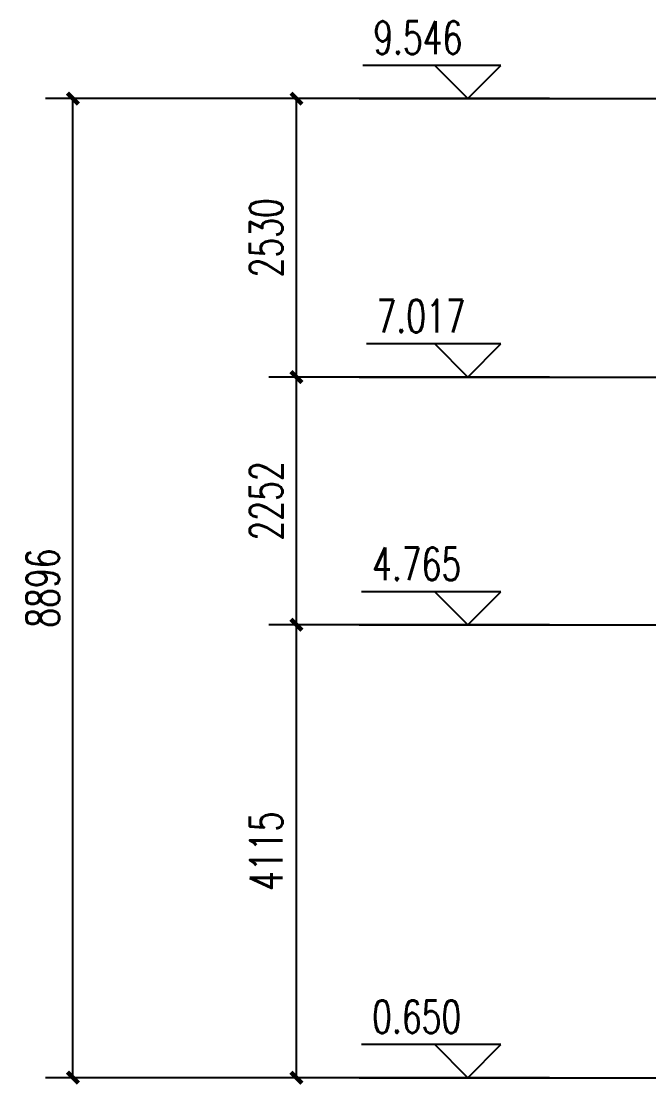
# Model space of a CAD drawing. Extents: x -20250 to 331240, y -699 to 63168.
# Drawn here: x 142241 to 147949, y 7784 to 17447 of the extents above; entities that cross this region are included whole.
import ezdxf

# ---------------------------------------------------------------- set-up
doc = ezdxf.new("R2010")
doc.units = 0
doc.header["$LTSCALE"] = 1000
doc.header["$MEASUREMENT"] = 0
for name, color, linetype in [('DIM_ELEV', 3, 'Continuous'), ('DOTE', 1, 'Continuous'), ('PUB_DIM', 3, 'Continuous'), ('PUB_TEXT', 7, 'Continuous')]:
    doc.layers.add(name, color=color, linetype=linetype)
doc.styles.add('_TCH_DIM', font='SIMPLEX', dxfattribs={"bigfont": 'GBCBIG'})
doc.styles.add('_TCH_DIM_T3', font='SIMPLEX', dxfattribs={"width": 0.705882, "bigfont": 'GBCBIG'})
doc.dimstyles.new('_TCH_ARCH&&100', dxfattribs={"dimtxt": 297.5, "dimasz": 100, "dimexe": 250, "dimexo": 300, "dimgap": 126.25, "dimtad": 1, "dimdec": 0, "dimzin": 0, "dimdsep": 46, "dimtxsty": '_TCH_DIM_T3', "dimblk": 'ARCHTICK', "dimcen": 0.09, "dimclrt": 7, "dimazin": 2, "dimtfac": 1, "dimtdec": 0, "dimtix": 1, "dimtmove": 2, "dimatfit": 3, "dimfxl": 1, "dimtolj": 1, "dimtzin": 0, "dimarcsym": 0})

# ---------------------------------------------------------------- blocks, each defined once
blk = doc.blocks.new('_ArchTick')
at = {"color": 0, "linetype": 'ByBlock', "const_width": 0.4}
blk.add_lwpolyline([(-0.5, -0.5), (0.5, 0.5)], dxfattribs=at)
blk = doc.blocks.new('*D69')
at = {"layer": 'Defpoints', "color": 0, "transparency": 16777216}
for p in [(142711.5, 16744.3), (146496.9, 16744.3), (146496.9, 7848.1)]:
    blk.add_point(p, dxfattribs=at)
at = {"layer": 'PUB_DIM', "color": 0, "lineweight": -2, "transparency": 16777216}
for p, q in [((146196.9, 16744.3), (142461.5, 16744.3)), ((142711.5, 7848.1), (142711.5, 16744.3)), ((146196.9, 7848.1), (142461.5, 7848.1))]:
    blk.add_line(p, q, dxfattribs=at)
at = {"layer": 'PUB_DIM', "color": 0, "lineweight": -2, "transparency": 16777216, "xscale": 100, "yscale": 100, "zscale": 100}
for p, rotation in [((142711.5, 16744.3), 90), ((142711.5, 7848.1), 270)]:
    blk.add_blockref('_ArchTick', p, dxfattribs=dict(at, rotation=rotation))
at = {"layer": 'PUB_DIM', "color": 7, "transparency": 16777216, "insert": (142436.5, 12296.2), "char_height": 297.5, "attachment_point": 5, "rotation": 90, "style": '_TCH_DIM_T3'}
blk.add_mtext('\\A1;8896', dxfattribs=at)
blk = doc.blocks.new('*D70')
at = {"layer": 'Defpoints', "color": 0, "transparency": 16777216}
for p in [(144744.1, 11962.8), (146796.9, 11962.8), (146796.9, 7848.1)]:
    blk.add_point(p, dxfattribs=at)
at = {"layer": 'PUB_DIM', "color": 0, "lineweight": -2, "transparency": 16777216}
for p, q in [((146496.9, 11962.8), (144494.1, 11962.8)), ((144744.1, 7848.1), (144744.1, 11962.8)), ((146496.9, 7848.1), (144494.1, 7848.1))]:
    blk.add_line(p, q, dxfattribs=at)
at = {"layer": 'PUB_DIM', "color": 0, "lineweight": -2, "transparency": 16777216, "xscale": 100, "yscale": 100, "zscale": 100}
for p, rotation in [((144744.1, 11962.8), 90), ((144744.1, 7848.1), 270)]:
    blk.add_blockref('_ArchTick', p, dxfattribs=dict(at, rotation=rotation))
at = {"layer": 'PUB_DIM', "color": 7, "transparency": 16777216, "insert": (144469.1, 9905.4), "char_height": 297.5, "attachment_point": 5, "rotation": 90, "style": '_TCH_DIM_T3'}
blk.add_mtext('\\A1;4115', dxfattribs=at)
blk = doc.blocks.new('*D71')
at = {"layer": 'Defpoints', "color": 0, "transparency": 16777216}
for p in [(144744.1, 14214.5), (146796.9, 14214.5), (146796.9, 11962.8)]:
    blk.add_point(p, dxfattribs=at)
at = {"layer": 'PUB_DIM', "color": 0, "lineweight": -2, "transparency": 16777216}
for p, q in [((146496.9, 14214.5), (144494.1, 14214.5)), ((144744.1, 11962.8), (144744.1, 14214.5)), ((146496.9, 11962.8), (144494.1, 11962.8))]:
    blk.add_line(p, q, dxfattribs=at)
at = {"layer": 'PUB_DIM', "color": 0, "lineweight": -2, "transparency": 16777216, "xscale": 100, "yscale": 100, "zscale": 100}
for p, rotation in [((144744.1, 14214.5), 90), ((144744.1, 11962.8), 270)]:
    blk.add_blockref('_ArchTick', p, dxfattribs=dict(at, rotation=rotation))
at = {"layer": 'PUB_DIM', "color": 7, "transparency": 16777216, "insert": (144469.1, 13088.6), "char_height": 297.5, "attachment_point": 5, "rotation": 90, "style": '_TCH_DIM_T3'}
blk.add_mtext('\\A1;2252', dxfattribs=at)
blk = doc.blocks.new('*D72')
at = {"layer": 'Defpoints', "color": 0, "transparency": 16777216}
for p in [(144744.1, 16744.3), (146796.9, 16744.3), (146796.9, 14214.5)]:
    blk.add_point(p, dxfattribs=at)
at = {"layer": 'PUB_DIM', "color": 0, "lineweight": -2, "transparency": 16777216}
for p, q in [((146496.9, 16744.3), (144494.1, 16744.3)), ((144744.1, 14214.5), (144744.1, 16744.3)), ((146496.9, 14214.5), (144494.1, 14214.5))]:
    blk.add_line(p, q, dxfattribs=at)
at = {"layer": 'PUB_DIM', "color": 0, "lineweight": -2, "transparency": 16777216, "xscale": 100, "yscale": 100, "zscale": 100}
for p, rotation in [((144744.1, 16744.3), 90), ((144744.1, 14214.5), 270)]:
    blk.add_blockref('_ArchTick', p, dxfattribs=dict(at, rotation=rotation))
at = {"layer": 'PUB_DIM', "color": 7, "transparency": 16777216, "insert": (144469.1, 15479.4), "char_height": 297.5, "attachment_point": 5, "rotation": 90, "style": '_TCH_DIM_T3'}
blk.add_mtext('\\A1;2530', dxfattribs=at)

msp = doc.modelspace()

# ---------------------------------------------------------------- linework, layer by layer
at = {"layer": 'DIM_ELEV'}
for p, q in [((146602.9, 17044.3), (145348.4, 17044.3)), ((146302.9, 16744.3), (146002.9, 17044.3)), ((146302.9, 16744.3), (146602.9, 17044.3)), ((147044.6, 16744.3), (146002.9, 16744.3)), ((146602.9, 14514.5), (145382.9, 14514.5)), ((146302.9, 14214.5), (146002.9, 14514.5)), ((146302.9, 14214.5), (146602.9, 14514.5)), ((147044.6, 14214.5), (146002.9, 14214.5)), ((146602.9, 12262.8), (145336.9, 12262.8)), ((146302.9, 11962.8), (146002.9, 12262.8)), ((146302.9, 11962.8), (146602.9, 12262.8)), ((147044.6, 11962.8), (146002.9, 11962.8)), ((146602.9, 8148.1), (145336.9, 8148.1)), ((146302.9, 7848.1), (146002.9, 8148.1)), ((146302.9, 7848.1), (146602.9, 8148.1)), ((147044.6, 7848.1), (146002.9, 7848.1))]:
    msp.add_line(p, q, dxfattribs=at)
at = {"layer": 'DOTE', "elevation": 0}
for points in [[(145315.1, 16744.3), (149766.8, 16744.3)], [(145315.1, 14214.5), (149620.6, 14214.5)], [(145315.1, 11962.8), (149620.6, 11962.8)], [(145315.1, 7848.1), (149620.6, 7848.1)]]:
    msp.add_lwpolyline(points, dxfattribs=at)

# ---------------------------------------------------------------- texts
at = {"layer": 'PUB_TEXT', "style": '_TCH_DIM', "width": 0.705882}
for s, p in [('9.546', (145442.9, 17149.3)), ('7.017', (145472.9, 14619.5)), ('4.765', (145432.9, 12367.8)), ('0.650', (145432.9, 8253.1))]:
    msp.add_text(s, height=297.5, dxfattribs=at).set_placement(p)

# ---------------------------------------------------------------- dimensions: what is measured, and where the dimension line sits
at = {"layer": 'PUB_DIM'}
for p1, p2, distance, picture, middle in [((146496.9, 7848.1), (146496.9, 16744.3), 3785.4, '*D69', (142436.5, 12296.2)), ((146796.9, 14214.5), (146796.9, 16744.3), 2052.8, '*D72', (144469.1, 15479.4)), ((146796.9, 11962.8), (146796.9, 14214.5), 2052.8, '*D71', (144469.1, 13088.6)), ((146796.9, 7848.1), (146796.9, 11962.8), 2052.8, '*D70', (144469.1, 9905.4))]:
    dim = msp.add_aligned_dim(p1=p1, p2=p2, distance=distance, dimstyle='_TCH_ARCH&&100', dxfattribs=at)
    dim.commit()
    dim.dimension.update_dxf_attribs({"geometry": picture, "text_midpoint": middle})

doc.saveas('drawing.dxf')
